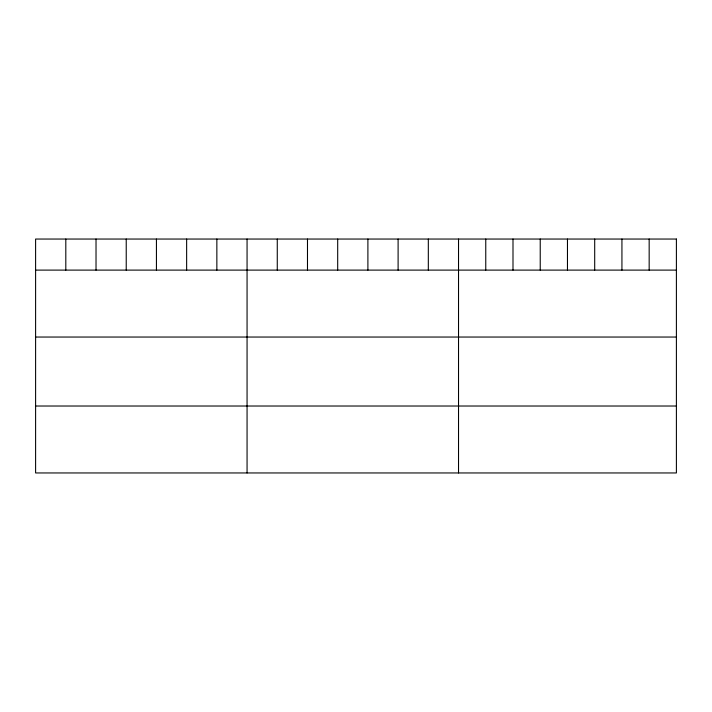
<?xml version="1.0" encoding="UTF-8"?>
<svg xmlns="http://www.w3.org/2000/svg" width="712" height="712" viewBox="0 0 712 712"><rect width="100%" height="100%" fill="white"/><g stroke="black" fill="none" stroke-linecap="round" stroke-linejoin="round"><path stroke-width="1.07" d="M35.6 270.106L676.4 270.106M35.6 337.043L676.4 337.043M35.6 406.018L676.4 406.018M649.166 239.045L649.166 270.106M621.932 239.045L621.932 270.106M594.698 239.045L594.698 270.106M567.464 239.045L567.464 270.106M540.23 239.045L540.23 270.106M512.996 239.045L512.996 270.106M485.762 239.045L485.762 270.106M458.528 239.045L458.528 472.955M428.321 239.045L428.321 270.106M398.106 239.045L398.106 270.106M367.899 239.045L367.899 270.106M337.693 239.045L337.693 270.106M307.486 239.045L307.486 270.106M277.271 239.045L277.271 270.106M247.064 239.045L247.064 472.955M216.857 239.045L216.857 270.106M186.642 239.045L186.642 270.106M156.435 239.045L156.435 270.106M126.229 239.045L126.229 270.106M96.022 239.045L96.022 270.106M65.807 239.045L65.807 270.106M676.4 239.045L35.6 239.045L35.6 472.955L676.4 472.955L676.4 239.045"/></g></svg>
